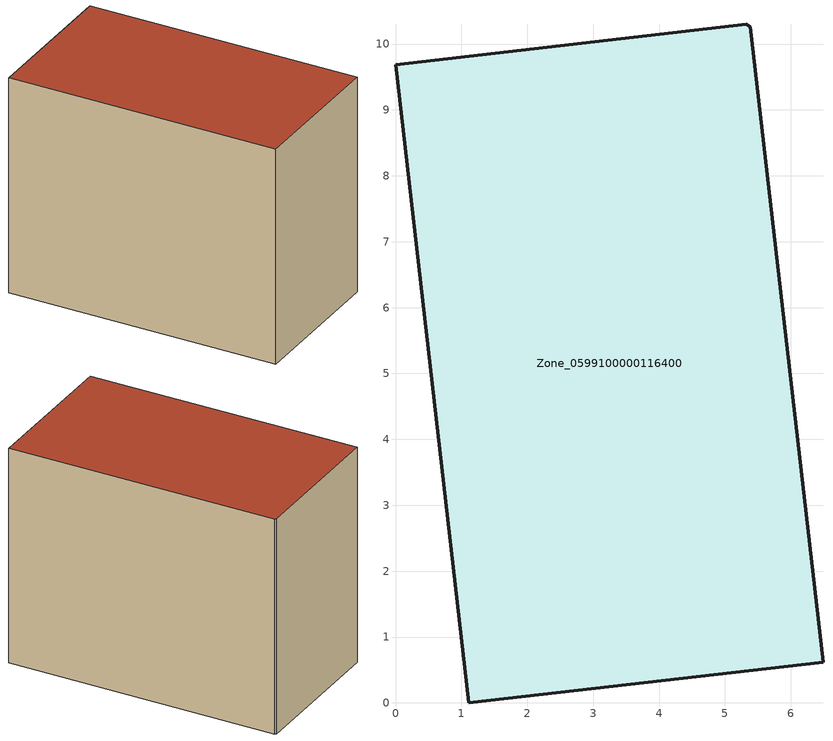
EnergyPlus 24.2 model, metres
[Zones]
Zone_0599100000116400
 floor ground (C_G): 5.38,10.27 6.49,0.62 1.11,0 0,9.69 5.33,10.3 z0
 wall outside (C_F): 1.11,0 6.49,0.62 5.38,10.27 5.33,10.3 0,9.69 1.11,0 z0:7.86
 roof outside (C_R): 6.49,0.62 5.38,10.27 5.33,10.3 0,9.69 1.11,0 z7.86
[BUILDING]
Pand.0599100000116400: North Axis=0; Terrain=City; Loads Convergence Tolerance Value=0.04; Temperature Convergence Tolerance Value=0.4; Solar Distribution=FullExterior; Maximum Number of Warmup Days=25; Minimum Number of Warmup Days=1
[Site:Location]
Rotterdam.The.Hague.AP_ZH_NLD Design_Conditions: Latitude=51.96; Longitude=4.45; Time Zone=1; Elevation=-4.5
[SITE:GROUNDTEMPERATURE:BUILDINGSURFACE]
18, 18, 18, 18, 18, 18, 18, 18, 18, 18, 18, 18
[MATERIAL] Thermal Absorptance=0.9; Solar Absorptance=0.7; Visible Absorptance=0.7
Name | Roughness | Thickness | Conductivity | Density | Specific Heat
G.TI.1946-1964 | MediumSmooth | 0.15 | 1 | 540 | 1210
F.TI.1946-1964 | Rough | 0.3 | 0.857143 | 1920 | 840
R.TI.1946-1964 | MediumRough | 0.2 | 0.277778 | 1500 | 1000
[CONSTRUCTION]
C_G: G.TI.1946-1964
C_F: F.TI.1946-1964
C_R: R.TI.1946-1964
[ZONE]
Zone_0599100000116400: Type=1; Multiplier=1; Ceiling Height=Autocalculate; Volume=Autocalculate; Floor Area=autocalculate; Part of Total Floor Area=Yes
[ZONEINFILTRATION:DESIGNFLOWRATE]
Infil_Zone_0599100000116400: Zone or ZoneList or Space or SpaceList=Zone_0599100000116400; Schedule=AlwaysOn; Design Flow Rate Calculation Method=Flow/Area; Flow Rate per Floor Area=0.003; Constant Term Coefficient=1; Temperature Term Coefficient=0; Velocity Term Coefficient=0; Velocity Squared Term Coefficient=0
[HVACTEMPLATE:ZONE:IDEALLOADSAIRSYSTEM]
Zone_0599100000116400: Maximum Heating Supply Air Temperature=50; Minimum Cooling Supply Air Temperature=13; Maximum Heating Supply Air Humidity Ratio=0.0156; Minimum Cooling Supply Air Humidity Ratio=0.0077; Heating Limit=NoLimit; Cooling Limit=NoLimit; Dehumidification Control Type=ConstantSensibleHeatRatio; Cooling Sensible Heat Ratio=0.7; Dehumidification Setpoint=60; Humidification Control Type=None; Humidification Setpoint=30; Outdoor Air Method=None; Outdoor Air Flow Rate per Person=0.00944; Outdoor Air Flow Rate per Zone Floor Area=0; Outdoor Air Flow Rate per Zone=0; Demand Controlled Ventilation Type=None; Outdoor Air Economizer Type=NoEconomizer; Heat Recovery Type=None; Sensible Heat Recovery Effectiveness=0.7; Latent Heat Recovery Effectiveness=0.65
[ZONECONTROL:THERMOSTAT]
ThermostatControl_Zone_0599100000116400: Zone or ZoneList=Zone_0599100000116400; Control Type Schedule=DualSetpointControlType; Control 1=Thermostat_Zone_0599100000116400; Temperature Difference Between Cutout And Setpoint=0
[THERMOSTATSETPOINT:DUALSETPOINT]
Thermostat_Zone_0599100000116400: Heating Setpoint Temperature Schedule=HeatingSetpoint_Zone_0599100000116400; Cooling Setpoint Temperature Schedule=CoolingSetpoint_Zone_0599100000116400
[SCHEDULE:COMPACT]
HeatingSetpoint_Zone_0599100000116400: Through: 12/31, For: AllDays, Until: 24:00, 21
CoolingSetpoint_Zone_0599100000116400: Through: 12/31, For: AllDays, Until: 24:00, 24
DualSetpointControlType: Through: 12/31, For: AllDays, Until: 24:00, 4
AlwaysOn: Through: 12/31, For: AllDays, Until: 24:00, 1
